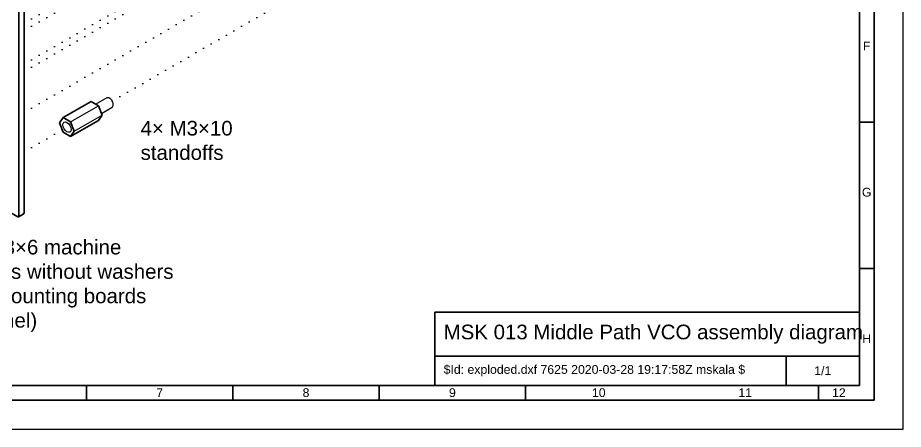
# Model space of a CAD drawing. Header units: millimetres. Extents: x 0 to 594, y 0 to 420.
# Drawn here: x 291.5 to 594, y 0 to 140.6 of the extents above; entities that cross this region are included whole.
import ezdxf

# ---------------------------------------------------------------- set-up
doc = ezdxf.new("R2010")
doc.units = ezdxf.units.MM
doc.linetypes.add('ACAD_ISO07W100', pattern=[3, 0.1, -2.9])
for name, color, linetype, lineweight, true_color in [('assembly lines', 14, 'ACAD_ISO07W100', 25, 0x800000), ('details', 7, 'Continuous', 25, 0x000000), ('frame', 5, 'Continuous', 35, 0x0000ff), ('notes', 94, 'Continuous', 25, 0x008000), ('outlines', 7, 'Continuous', 35, 0x000000), ('paper outline', 1, 'Continuous', 25, 0xff0000)]:
    doc.layers.add(name, color=color, linetype=linetype, lineweight=lineweight, true_color=true_color)
doc.styles.add('textstyle11', font='')
doc.styles.add('textstyle13', font='')
doc.styles.add('textstyle14', font='')
doc.styles.add('textstyle28', font='')
doc.styles.add('textstyle30', font='')
doc.styles.add('textstyle32', font='')
doc.styles.add('textstyle33', font='')
doc.styles.add('textstyle34', font='')
doc.styles.add('textstyle35', font='')
doc.styles.add('textstyle40', font='')
doc.styles.add('textstyle41', font='')
doc.styles.add('textstyle42', font='')
doc.styles.add('textstyle45', font='')
doc.styles.add('textstyle46', font='')
doc.styles.get('textstyle11').set_extended_font_data('Nimbus Sans L')
doc.styles.get('textstyle13').set_extended_font_data('Nimbus Sans L')
doc.styles.get('textstyle14').set_extended_font_data('Nimbus Sans L')
doc.styles.get('textstyle28').set_extended_font_data('Nimbus Sans L')
doc.styles.get('textstyle30').set_extended_font_data('Nimbus Sans L')
doc.styles.get('textstyle32').set_extended_font_data('Nimbus Sans L')
doc.styles.get('textstyle33').set_extended_font_data('Nimbus Sans L')
doc.styles.get('textstyle34').set_extended_font_data('Nimbus Sans L')
doc.styles.get('textstyle35').set_extended_font_data('Nimbus Sans L')
doc.styles.get('textstyle40').set_extended_font_data('Nimbus Sans L')
doc.styles.get('textstyle41').set_extended_font_data('Nimbus Sans L')
doc.styles.get('textstyle42').set_extended_font_data('Nimbus Sans L')
doc.styles.get('textstyle45').set_extended_font_data('Nimbus Sans L')
doc.styles.get('textstyle46').set_extended_font_data('Nimbus Sans L')

msp = doc.modelspace()

# ---------------------------------------------------------------- linework, layer by layer
at = {"layer": 'assembly lines'}
for p, q in [((293.68, 136.22), (398.91, 196.97)), ((293.68, 138.76), (384.61, 191.25)), ((293.68, 122.25), (398.91, 183)), ((293.68, 124.79), (384.61, 177.28)), ((293.68, 108.28), (398.91, 169.03)), ((323.82, 112.2), (415.11, 164.91)), ((293.68, 94.81), (309.32, 103.83))]:
    msp.add_line(p, q, dxfattribs=at)
at = {"layer": 'details'}
for p, q in [((321.91, 113.22), (318.19, 111.08)), ((309.59, 105.04), (319.12, 110.54)), ((320.12, 107.95), (323.75, 110.04)), ((310.84, 101.82), (320.37, 107.32))]:
    msp.add_line(p, q, dxfattribs=at)
for centre, major_axis, start_param, end_param in [((322.83, 111.63), (-0.92, 1.59), 5.403174, 0), ((323.06, 111.77), (-0.75, 1.3), 3.822504, 5.602278), ((322.83, 111.63), (-0.92, 1.59), 3.141593, 4.021609)]:
    msp.add_ellipse(centre, major_axis=major_axis, ratio=0.57735, start_param=start_param, end_param=end_param, dxfattribs=at)
msp.add_ellipse((308.34, 103.27), major_axis=(-0.98, 1.7), ratio=0.57735, dxfattribs=at)
at = {"layer": 'frame'}
for p, q in [((584, 10), (584, 410)), ((579, 15), (579, 405)), ((584, 105), (579, 105)), ((584, 55), (579, 55)), ((434, 25), (434, 40)), ((434, 40), (579, 40)), ((434, 15), (434, 25)), ((434, 25), (579, 25)), ((554, 15), (554, 25)), ((15, 15), (579, 15)), ((315, 15), (315, 10)), ((365, 15), (365, 10)), ((415, 15), (415, 10)), ((465, 15), (465, 10)), ((565, 15), (565, 10)), ((10, 10), (584, 10))]:
    msp.add_line(p, q, dxfattribs=at)
at = {"layer": 'outlines'}
for p, q in [((291.95, 72.89), (291.95, 200.4)), ((293.68, 73.89), (293.68, 201.4)), ((187.07, 132.95), (291.52, 72.64)), ((307.09, 106.49), (316.62, 111.99)), ((316.62, 111.99), (319.12, 110.54)), ((319.12, 110.54), (320.37, 107.32)), ((305.84, 104.71), (307.09, 106.49)), ((307.09, 106.49), (309.59, 105.04)), ((320.37, 107.32), (319.12, 105.55)), ((307.09, 101.49), (305.84, 104.71)), ((309.59, 100.05), (319.12, 105.55)), ((309.59, 105.04), (310.84, 101.82)), ((309.59, 100.05), (307.09, 101.49)), ((310.84, 101.82), (309.59, 100.05)), ((293.56, 73.61), (291.83, 72.61))]:
    msp.add_line(p, q, dxfattribs=at)
for centre in [(291.52, 73.14), (293.25, 74.14)]:
    msp.add_ellipse(centre, major_axis=(-0.306, 0.53), ratio=0.57735, start_param=2.356194, end_param=3.926991, dxfattribs=at)
at = {"layer": 'paper outline'}
for p, q in [((594, 0), (594, 420)), ((0, 0), (594, 0))]:
    msp.add_line(p, q, dxfattribs=at)

# ---------------------------------------------------------------- texts
at = {"layer": 'frame'}
for s, insert, char_height, attachment_point, style in [('F', (581.5, 131), 3, 5, 'textstyle11'), ('G', (581.5, 81), 3, 5, 'textstyle13'), ('MSK 013 Middle Path VCO assembly diagram', (437, 32.5), 5, 4, 'textstyle41'), ('H', (581.5, 31), 3, 5, 'textstyle14'), ('$Id: exploded.dxf 7625 2020-03-28 19:17:58Z mskala $', (437, 20), 3, 4, 'textstyle40'), ('1/1', (566.5, 20), 3, 5, 'textstyle42'), ('7', (340, 12.5), 3, 5, 'textstyle28'), ('8', (390, 12.5), 3, 5, 'textstyle30'), ('9', (440, 12.5), 3, 5, 'textstyle34'), ('10', (490, 12.5), 3, 5, 'textstyle35'), ('11', (540, 12.5), 3, 5, 'textstyle32'), ('12', (572, 12.5), 3, 5, 'textstyle33')]:
    msp.add_mtext(s, dxfattribs=dict(at, insert=insert, char_height=char_height, attachment_point=attachment_point, style=style))
at = {"layer": 'notes', "char_height": 5, "attachment_point": 4}
for s, insert, style in [('4× M3×10\\Pstandoffs', (333.49, 98.69), 'textstyle46'), ('4× M3×6 machine\\Pscrews without washers\\P(for mounting boards\\Pto panel)', (271, 49), 'textstyle45')]:
    msp.add_mtext(s, dxfattribs=dict(at, insert=insert, style=style))

doc.saveas('drawing.dxf')
